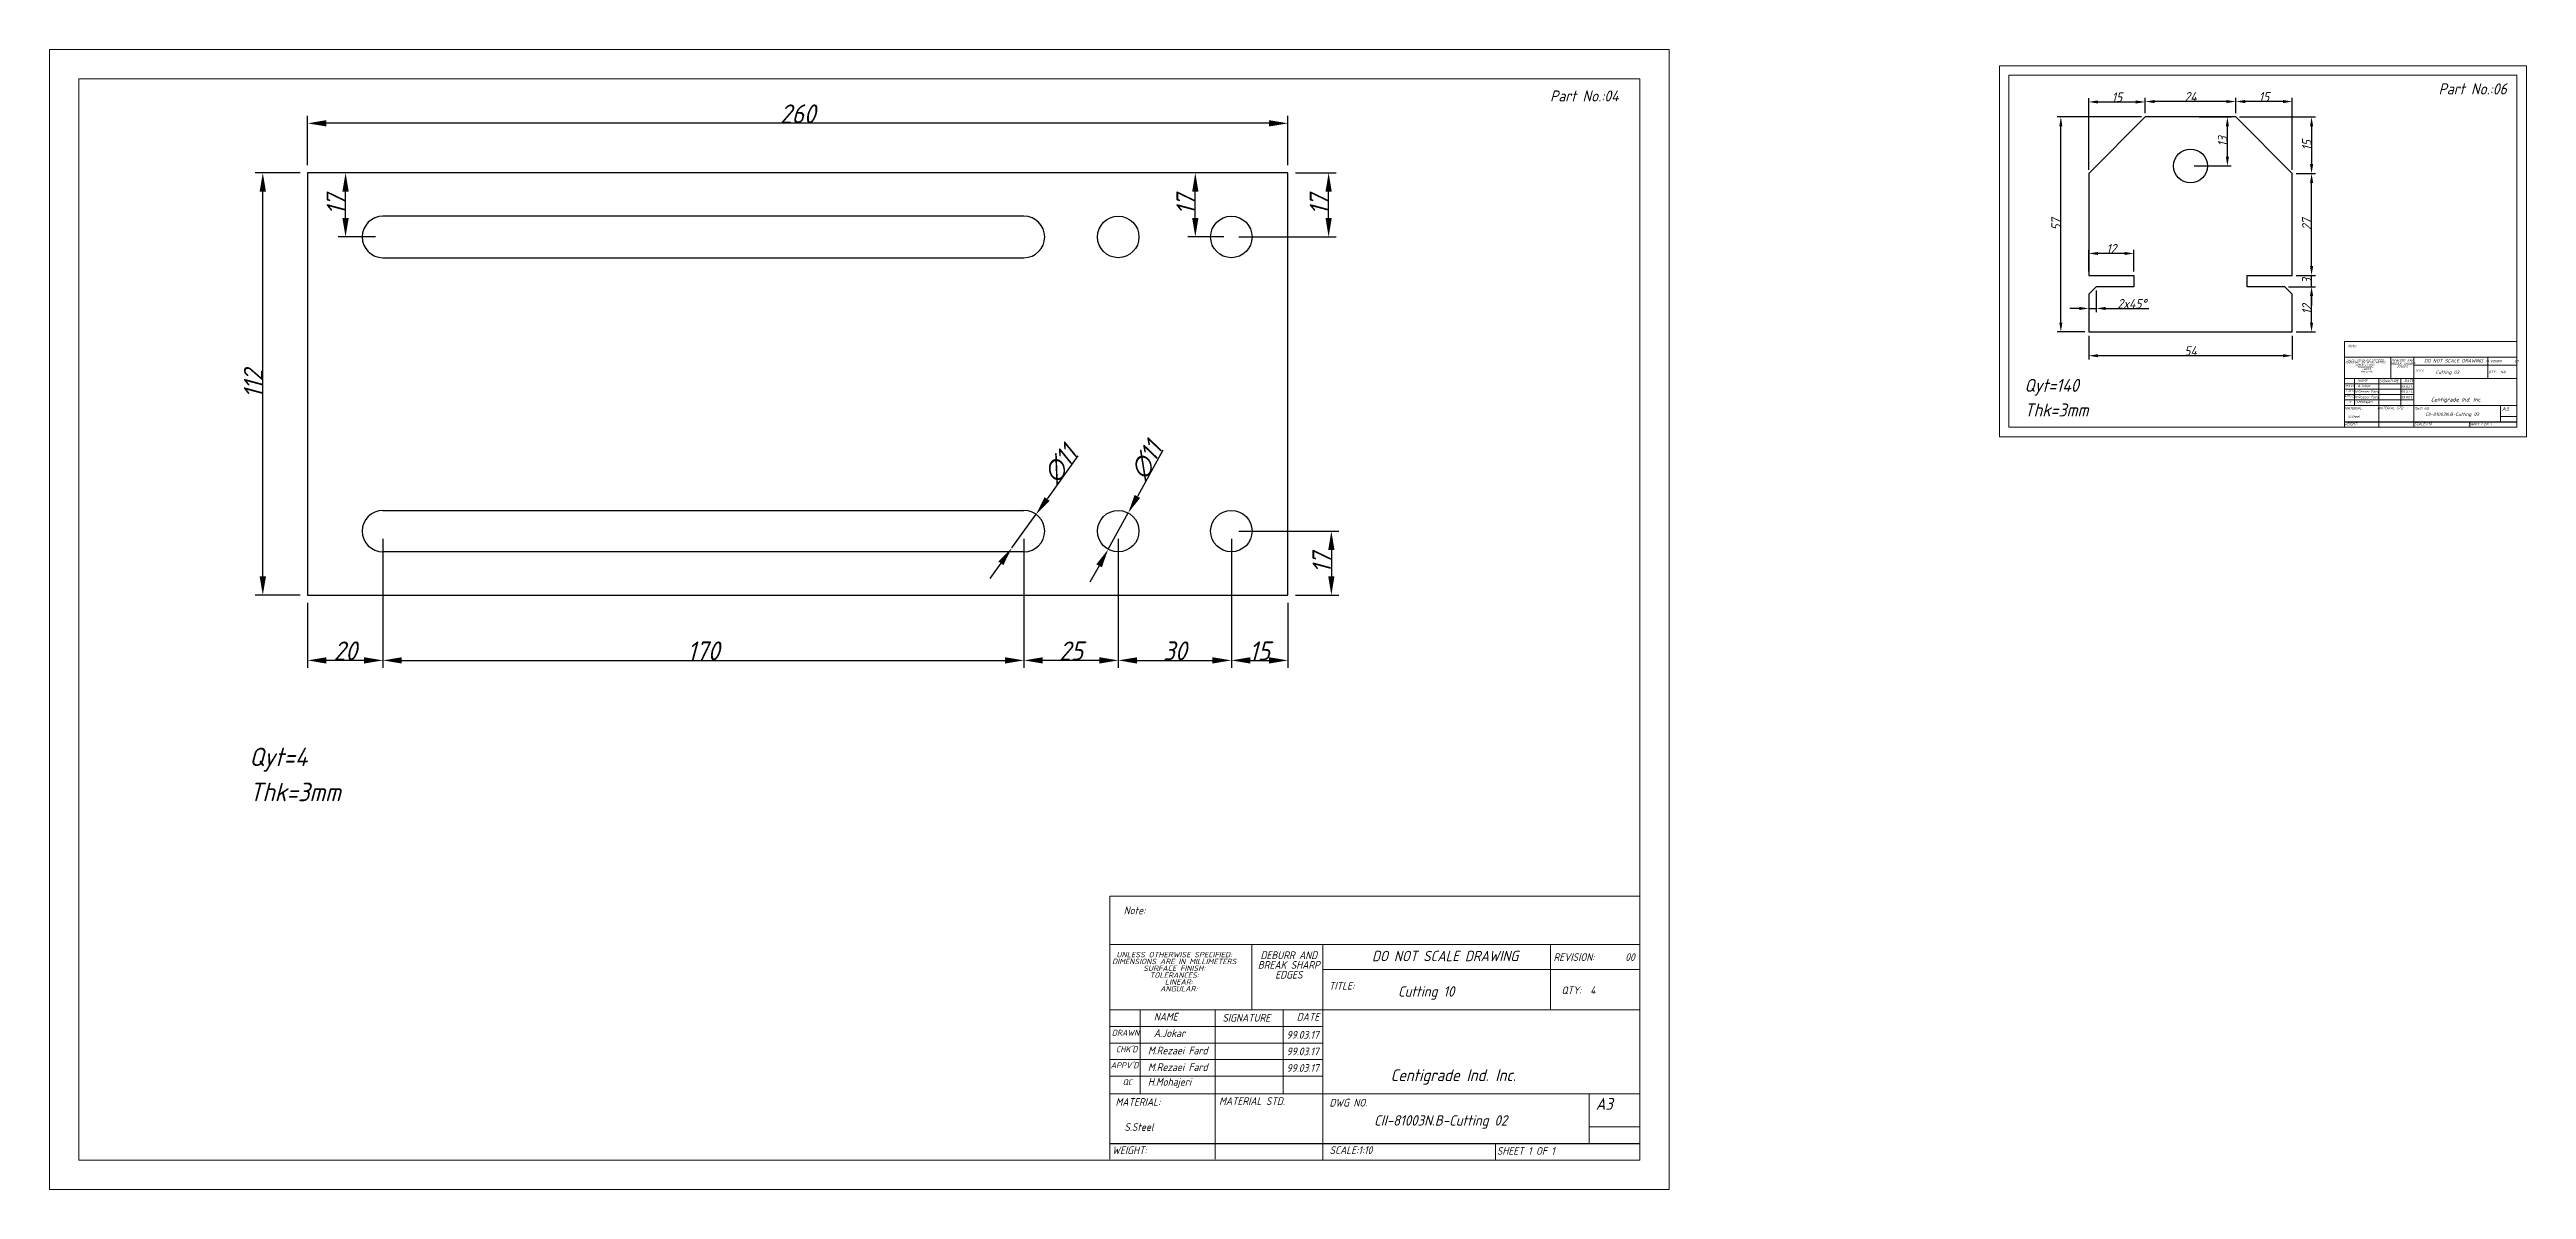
# Model space of a CAD drawing. Header units: millimetres. Extents: x 1283 to 2446, y 530 to 834.
# Drawn here: x 1789 to 2446, y 532 to 834 of the extents above; entities that cross this region are included whole.
import ezdxf

# ---------------------------------------------------------------- set-up
doc = ezdxf.new("R2010")
doc.units = ezdxf.units.MM
doc.header["$LTSCALE"] = 0.25
doc.linetypes.add('SLD-Solid', pattern=[0])
doc.styles.add('GENISO', font='geniso.shx', dxfattribs={"oblique": 15})
doc.dimstyles.new('Scale', dxfattribs={"dimscale": 2, "dimtxt": 2.5, "dimasz": 2.5, "dimexe": 1, "dimexo": 1, "dimgap": 0.01, "dimtad": 1, "dimdec": 0, "dimzin": 0, "dimtxsty": 'GENISO', "dimcen": 2.5, "dimclrd": 1, "dimclre": 1, "dimclrt": 256, "dimadec": 0, "dimazin": 0, "dimtfac": 1, "dimtdec": 0, "dimtmove": 0, "dimatfit": 3, "dimfxl": 1, "dimtzin": 0, "dimlwd": -1, "dimlwe": -1, "dimarcsym": 0})
doc.dimstyles.new('Scale 1   2', dxfattribs={"dimtxt": 2.5, "dimasz": 2.5, "dimexe": 1, "dimexo": 1, "dimgap": 0.01, "dimtad": 1, "dimdec": 0, "dimzin": 0, "dimtxsty": 'GENISO', "dimcen": 2.5, "dimclrd": 1, "dimclre": 1, "dimclrt": 256, "dimadec": 0, "dimazin": 0, "dimtfac": 1, "dimtdec": 0, "dimtmove": 0, "dimatfit": 3, "dimfxl": 1, "dimtzin": 0, "dimlwd": -1, "dimlwe": -1, "dimarcsym": 0})

# ---------------------------------------------------------------- blocks, each defined once
blk = doc.blocks.new('*D21')
at = {"color": 1, "transparency": 16777216}
for p, q in [((1857.22, 803.58), (1857.22, 816.7)), ((2112.22, 814.7), (1862.22, 814.7)), ((2117.22, 803.58), (2117.22, 816.7))]:
    blk.add_line(p, q, dxfattribs=at)
for points in [[(1862.22, 815.54), (1862.22, 813.87), (1857.22, 814.7)], [(2112.22, 815.54), (2112.22, 813.87), (2117.22, 814.7)]]:
    blk.add_solid(points, dxfattribs=at)
at = {"layer": 'Defpoints', "color": 0, "transparency": 16777216}
for p in [(1857.22, 814.7), (1857.22, 801.58), (2117.22, 801.58)]:
    blk.add_point(p, dxfattribs=at)
at = {"transparency": 16777216, "insert": (1987.22, 817.22), "char_height": 5, "attachment_point": 5, "style": 'GENISO'}
blk.add_mtext('260', dxfattribs=at)
blk = doc.blocks.new('*D22')
at = {"color": 1, "transparency": 16777216}
for p, q in [((1855.22, 801.58), (1843.35, 801.58)), ((1845.35, 694.58), (1845.35, 796.58)), ((1855.22, 689.58), (1843.35, 689.58))]:
    blk.add_line(p, q, dxfattribs=at)
for points in [[(1844.52, 796.58), (1846.19, 796.58), (1845.35, 801.58)], [(1844.52, 694.58), (1846.19, 694.58), (1845.35, 689.58)]]:
    blk.add_solid(points, dxfattribs=at)
at = {"layer": 'Defpoints', "color": 0, "transparency": 16777216}
for p in [(1845.35, 801.58), (1857.22, 801.58), (1857.22, 689.58)]:
    blk.add_point(p, dxfattribs=at)
at = {"transparency": 16777216, "insert": (1842.83, 745.58), "char_height": 5, "attachment_point": 5, "rotation": 90, "style": 'GENISO'}
blk.add_mtext('112', dxfattribs=at)
blk = doc.blocks.new('*D23')
at = {"color": 1, "transparency": 16777216}
for p, q in [((1877.22, 704.58), (1877.22, 670.31)), ((1857.22, 687.58), (1857.22, 670.31)), ((1872.22, 672.31), (1862.22, 672.31))]:
    blk.add_line(p, q, dxfattribs=at)
for points in [[(1862.22, 673.14), (1862.22, 671.47), (1857.22, 672.31)], [(1872.22, 673.14), (1872.22, 671.47), (1877.22, 672.31)]]:
    blk.add_solid(points, dxfattribs=at)
at = {"layer": 'Defpoints', "color": 0, "transparency": 16777216}
for p in [(1877.22, 706.58), (1857.22, 689.58), (1857.22, 672.31)]:
    blk.add_point(p, dxfattribs=at)
at = {"transparency": 16777216, "insert": (1867.22, 674.83), "char_height": 5, "attachment_point": 5, "style": 'GENISO'}
blk.add_mtext('20', dxfattribs=at)
blk = doc.blocks.new('*D24')
at = {"color": 1, "transparency": 16777216}
for p, q in [((1877.22, 704.58), (1877.22, 670.31)), ((2047.22, 704.58), (2047.22, 670.31)), ((1882.22, 672.31), (2042.22, 672.31))]:
    blk.add_line(p, q, dxfattribs=at)
for points in [[(1882.22, 673.14), (1882.22, 671.47), (1877.22, 672.31)], [(2042.22, 673.14), (2042.22, 671.47), (2047.22, 672.31)]]:
    blk.add_solid(points, dxfattribs=at)
at = {"layer": 'Defpoints', "color": 0, "transparency": 16777216}
for p in [(1877.22, 706.58), (2047.22, 706.58), (2047.22, 672.31)]:
    blk.add_point(p, dxfattribs=at)
at = {"transparency": 16777216, "insert": (1962.22, 674.83), "char_height": 5, "attachment_point": 5, "style": 'GENISO'}
blk.add_mtext('170', dxfattribs=at)
blk = doc.blocks.new('*D25')
at = {"color": 1, "transparency": 16777216}
for p, q in [((1875.22, 801.58), (1865.3, 801.58)), ((1867.3, 789.58), (1867.3, 796.58)), ((1875.22, 784.58), (1865.3, 784.58))]:
    blk.add_line(p, q, dxfattribs=at)
for points in [[(1866.46, 796.58), (1868.13, 796.58), (1867.3, 801.58)], [(1866.46, 789.58), (1868.13, 789.58), (1867.3, 784.58)]]:
    blk.add_solid(points, dxfattribs=at)
at = {"layer": 'Defpoints', "color": 0, "transparency": 16777216}
for p in [(1867.3, 801.58), (1877.22, 801.58), (1877.22, 784.58)]:
    blk.add_point(p, dxfattribs=at)
at = {"transparency": 16777216, "insert": (1864.78, 793.08), "char_height": 5, "attachment_point": 5, "rotation": 90, "style": 'GENISO'}
blk.add_mtext('17', dxfattribs=at)
blk = doc.blocks.new('*D26')
at = {"color": 1, "transparency": 16777216}
for p, q in [((2047.22, 704.58), (2047.22, 670.31)), ((2072.22, 704.58), (2072.22, 670.31)), ((2067.22, 672.31), (2052.22, 672.31))]:
    blk.add_line(p, q, dxfattribs=at)
for points in [[(2052.22, 673.14), (2052.22, 671.47), (2047.22, 672.31)], [(2067.22, 673.14), (2067.22, 671.47), (2072.22, 672.31)]]:
    blk.add_solid(points, dxfattribs=at)
at = {"layer": 'Defpoints', "color": 0, "transparency": 16777216}
for p in [(2047.22, 706.58), (2072.22, 706.58), (2047.22, 672.31)]:
    blk.add_point(p, dxfattribs=at)
at = {"transparency": 16777216, "insert": (2059.72, 674.83), "char_height": 5, "attachment_point": 5, "style": 'GENISO'}
blk.add_mtext('25', dxfattribs=at)
blk = doc.blocks.new('*D27')
at = {"color": 1, "transparency": 16777216}
for p, q in [((2072.22, 704.58), (2072.22, 670.31)), ((2102.22, 704.58), (2102.22, 670.31)), ((2077.22, 672.31), (2097.22, 672.31))]:
    blk.add_line(p, q, dxfattribs=at)
for points in [[(2077.22, 673.14), (2077.22, 671.47), (2072.22, 672.31)], [(2097.22, 673.14), (2097.22, 671.47), (2102.22, 672.31)]]:
    blk.add_solid(points, dxfattribs=at)
at = {"layer": 'Defpoints', "color": 0, "transparency": 16777216}
for p in [(2072.22, 706.58), (2102.22, 706.58), (2102.22, 672.31)]:
    blk.add_point(p, dxfattribs=at)
at = {"transparency": 16777216, "insert": (2087.22, 674.83), "char_height": 5, "attachment_point": 5, "style": 'GENISO'}
blk.add_mtext('30', dxfattribs=at)
blk = doc.blocks.new('*D28')
at = {"color": 1, "transparency": 16777216}
for p, q in [((2102.22, 704.58), (2102.22, 670.31)), ((2117.22, 687.58), (2117.22, 670.31)), ((2107.22, 672.31), (2112.22, 672.31))]:
    blk.add_line(p, q, dxfattribs=at)
for points in [[(2107.22, 673.14), (2107.22, 671.47), (2102.22, 672.31)], [(2112.22, 673.14), (2112.22, 671.47), (2117.22, 672.31)]]:
    blk.add_solid(points, dxfattribs=at)
at = {"layer": 'Defpoints', "color": 0, "transparency": 16777216}
for p in [(2102.22, 706.58), (2117.22, 689.58), (2117.22, 672.31)]:
    blk.add_point(p, dxfattribs=at)
at = {"transparency": 16777216, "insert": (2109.72, 674.83), "char_height": 5, "attachment_point": 5, "style": 'GENISO'}
blk.add_mtext('15', dxfattribs=at)
blk = doc.blocks.new('*D29')
at = {"color": 1, "transparency": 16777216}
for p, q in [((2104.22, 706.58), (2130.75, 706.58)), ((2128.75, 701.58), (2128.75, 694.58)), ((2119.22, 689.58), (2130.75, 689.58))]:
    blk.add_line(p, q, dxfattribs=at)
for points in [[(2127.91, 701.58), (2129.58, 701.58), (2128.75, 706.58)], [(2127.91, 694.58), (2129.58, 694.58), (2128.75, 689.58)]]:
    blk.add_solid(points, dxfattribs=at)
at = {"layer": 'Defpoints', "color": 0, "transparency": 16777216}
for p in [(2102.22, 706.58), (2117.22, 689.58), (2128.75, 689.58)]:
    blk.add_point(p, dxfattribs=at)
at = {"transparency": 16777216, "insert": (2126.23, 698.08), "char_height": 5, "attachment_point": 5, "rotation": 90, "style": 'GENISO'}
blk.add_mtext('17', dxfattribs=at)
blk = doc.blocks.new('*D30')
at = {"color": 1, "transparency": 16777216}
for p, q in [((2084.07, 728.07), (2077.29, 715.77)), ((2069.56, 701.76), (2074.87, 711.39)), ((2067.15, 697.38), (2064.73, 693.01))]:
    blk.add_line(p, q, dxfattribs=at)
for points in [[(2076.56, 716.18), (2078.02, 715.37), (2074.87, 711.39)], [(2066.42, 697.79), (2067.88, 696.98), (2069.56, 701.76)]]:
    blk.add_solid(points, dxfattribs=at)
at = {"layer": 'Defpoints', "color": 0, "transparency": 16777216}
for p in [(2074.87, 711.39), (2069.56, 701.76)]:
    blk.add_point(p, dxfattribs=at)
at = {"transparency": 16777216, "insert": (2079.68, 725.33), "char_height": 5, "attachment_point": 5, "rotation": 61.12793, "style": 'GENISO'}
blk.add_mtext('∅11', dxfattribs=at)
blk = doc.blocks.new('*D32')
at = {"color": 1, "transparency": 16777216}
for p, q in [((2061.54, 726.51), (2053.35, 715.1)), ((2044, 702.11), (2050.43, 711.04)), ((2041.09, 698.05), (2038.17, 693.99))]:
    blk.add_line(p, q, dxfattribs=at)
for points in [[(2052.67, 715.59), (2054.02, 714.62), (2050.43, 711.04)], [(2040.41, 698.54), (2041.76, 697.57), (2044, 702.11)]]:
    blk.add_solid(points, dxfattribs=at)
at = {"layer": 'Defpoints', "color": 0, "transparency": 16777216}
for p in [(2050.43, 711.04), (2044, 702.11)]:
    blk.add_point(p, dxfattribs=at)
at = {"transparency": 16777216, "insert": (2056.86, 724.31), "char_height": 5, "attachment_point": 5, "rotation": 54.28179, "style": 'GENISO'}
blk.add_mtext('∅11', dxfattribs=at)
blk = doc.blocks.new('*D33')
at = {"color": 1, "transparency": 16777216}
for p, q in [((2119.22, 801.58), (2130.02, 801.58)), ((2128.02, 789.58), (2128.02, 796.58)), ((2104.22, 784.58), (2130.02, 784.58))]:
    blk.add_line(p, q, dxfattribs=at)
for points in [[(2127.19, 796.58), (2128.86, 796.58), (2128.02, 801.58)], [(2127.19, 789.58), (2128.86, 789.58), (2128.02, 784.58)]]:
    blk.add_solid(points, dxfattribs=at)
at = {"layer": 'Defpoints', "color": 0, "transparency": 16777216}
for p in [(2117.22, 801.58), (2128.02, 801.58), (2102.22, 784.58)]:
    blk.add_point(p, dxfattribs=at)
at = {"transparency": 16777216, "insert": (2125.5, 793.08), "char_height": 5, "attachment_point": 5, "rotation": 90, "style": 'GENISO'}
blk.add_mtext('17', dxfattribs=at)
blk = doc.blocks.new('*D34')
at = {"color": 1, "transparency": 16777216}
for p, q in [((2100.22, 801.58), (2090.66, 801.58)), ((2092.66, 789.58), (2092.66, 796.58)), ((2100.22, 784.58), (2090.66, 784.58))]:
    blk.add_line(p, q, dxfattribs=at)
for points in [[(2091.83, 796.58), (2093.49, 796.58), (2092.66, 801.58)], [(2091.83, 789.58), (2093.49, 789.58), (2092.66, 784.58)]]:
    blk.add_solid(points, dxfattribs=at)
at = {"layer": 'Defpoints', "color": 0, "transparency": 16777216}
for p in [(2092.66, 801.58), (2102.22, 801.58), (2102.22, 784.58)]:
    blk.add_point(p, dxfattribs=at)
at = {"transparency": 16777216, "insert": (2090.14, 793.08), "char_height": 5, "attachment_point": 5, "rotation": 90, "style": 'GENISO'}
blk.add_mtext('17', dxfattribs=at)
blk = doc.blocks.new('*D36')
at = {"color": 1, "transparency": 16777216}
for p, q in [((2343.6, 816.39), (2321.22, 816.39)), ((2322.22, 761.89), (2322.22, 813.89)), ((2328.6, 759.39), (2321.22, 759.39))]:
    blk.add_line(p, q, dxfattribs=at)
for points in [[(2321.8, 813.89), (2322.63, 813.89), (2322.22, 816.39)], [(2321.8, 761.89), (2322.63, 761.89), (2322.22, 759.39)]]:
    blk.add_solid(points, dxfattribs=at)
at = {"layer": 'Defpoints', "color": 0, "transparency": 16777216}
for p in [(2322.22, 816.39), (2344.6, 816.39), (2329.6, 759.39)]:
    blk.add_point(p, dxfattribs=at)
at = {"transparency": 16777216, "insert": (2320.96, 787.89), "char_height": 2.5, "attachment_point": 5, "rotation": 90, "style": 'GENISO'}
blk.add_mtext('57', dxfattribs=at)
blk = doc.blocks.new('*D37')
at = {"color": 1, "transparency": 16777216}
for p, q in [((2329.6, 758.39), (2329.6, 752.09)), ((2383.6, 758.39), (2383.6, 752.09)), ((2381.1, 753.09), (2332.1, 753.09))]:
    blk.add_line(p, q, dxfattribs=at)
for points in [[(2332.1, 753.51), (2332.1, 752.67), (2329.6, 753.09)], [(2381.1, 753.51), (2381.1, 752.67), (2383.6, 753.09)]]:
    blk.add_solid(points, dxfattribs=at)
at = {"layer": 'Defpoints', "color": 0, "transparency": 16777216}
for p in [(2329.6, 759.39), (2383.6, 759.39), (2329.6, 753.09)]:
    blk.add_point(p, dxfattribs=at)
at = {"transparency": 16777216, "insert": (2356.6, 754.35), "char_height": 2.5, "attachment_point": 5, "style": 'GENISO'}
blk.add_mtext('54', dxfattribs=at)
blk = doc.blocks.new('*D38')
at = {"color": 1, "transparency": 16777216}
for p, q in [((2382.6, 771.39), (2389.71, 771.39)), ((2388.71, 761.89), (2388.71, 768.89)), ((2384.6, 759.39), (2389.71, 759.39))]:
    blk.add_line(p, q, dxfattribs=at)
for points in [[(2388.29, 768.89), (2389.13, 768.89), (2388.71, 771.39)], [(2388.29, 761.89), (2389.13, 761.89), (2388.71, 759.39)]]:
    blk.add_solid(points, dxfattribs=at)
at = {"layer": 'Defpoints', "color": 0, "transparency": 16777216}
for p in [(2381.6, 771.39), (2388.71, 771.39), (2383.6, 759.39)]:
    blk.add_point(p, dxfattribs=at)
at = {"transparency": 16777216, "insert": (2387.45, 765.39), "char_height": 2.5, "attachment_point": 5, "rotation": 90, "style": 'GENISO'}
blk.add_mtext('12', dxfattribs=at)
blk = doc.blocks.new('*D39')
at = {"color": 1, "transparency": 16777216}
for p, q in [((2388.71, 776.89), (2388.71, 779.39)), ((2382.6, 771.39), (2389.71, 771.39)), ((2384.6, 774.39), (2389.71, 774.39)), ((2388.71, 771.39), (2388.71, 774.39)), ((2388.71, 768.89), (2388.71, 766.39))]:
    blk.add_line(p, q, dxfattribs=at)
for points in [[(2388.29, 776.89), (2389.13, 776.89), (2388.71, 774.39)], [(2388.29, 768.89), (2389.13, 768.89), (2388.71, 771.39)]]:
    blk.add_solid(points, dxfattribs=at)
at = {"layer": 'Defpoints', "color": 0, "transparency": 16777216}
for p in [(2381.6, 771.39), (2383.6, 774.39), (2388.71, 774.39)]:
    blk.add_point(p, dxfattribs=at)
at = {"transparency": 16777216, "insert": (2387.45, 772.89), "char_height": 2.5, "attachment_point": 5, "rotation": 90, "style": 'GENISO'}
blk.add_mtext('3', dxfattribs=at)
blk = doc.blocks.new('*D40')
at = {"color": 1, "transparency": 16777216}
for p, q in [((2384.6, 801.39), (2389.71, 801.39)), ((2388.71, 776.89), (2388.71, 798.89)), ((2384.6, 774.39), (2389.71, 774.39))]:
    blk.add_line(p, q, dxfattribs=at)
for points in [[(2388.29, 798.89), (2389.13, 798.89), (2388.71, 801.39)], [(2388.29, 776.89), (2389.13, 776.89), (2388.71, 774.39)]]:
    blk.add_solid(points, dxfattribs=at)
at = {"layer": 'Defpoints', "color": 0, "transparency": 16777216}
for p in [(2383.6, 801.39), (2388.71, 801.39), (2383.6, 774.39)]:
    blk.add_point(p, dxfattribs=at)
at = {"transparency": 16777216, "insert": (2387.45, 787.89), "char_height": 2.5, "attachment_point": 5, "rotation": 90, "style": 'GENISO'}
blk.add_mtext('27', dxfattribs=at)
blk = doc.blocks.new('*D41')
at = {"color": 1, "transparency": 16777216}
for p, q in [((2369.6, 816.39), (2389.71, 816.39)), ((2388.71, 813.89), (2388.71, 803.89)), ((2384.6, 801.39), (2389.71, 801.39))]:
    blk.add_line(p, q, dxfattribs=at)
for points in [[(2388.29, 813.89), (2389.13, 813.89), (2388.71, 816.39)], [(2388.29, 803.89), (2389.13, 803.89), (2388.71, 801.39)]]:
    blk.add_solid(points, dxfattribs=at)
at = {"layer": 'Defpoints', "color": 0, "transparency": 16777216}
for p in [(2368.6, 816.39), (2383.6, 801.39), (2388.71, 801.39)]:
    blk.add_point(p, dxfattribs=at)
at = {"transparency": 16777216, "insert": (2387.45, 808.89), "char_height": 2.5, "attachment_point": 5, "rotation": 90, "style": 'GENISO'}
blk.add_mtext('15', dxfattribs=at)
blk = doc.blocks.new('*D42')
at = {"color": 1, "transparency": 16777216}
for p, q in [((2368.6, 817.39), (2368.6, 821.48)), ((2383.6, 802.39), (2383.6, 821.48)), ((2381.1, 820.48), (2371.1, 820.48))]:
    blk.add_line(p, q, dxfattribs=at)
for points in [[(2371.1, 820.89), (2371.1, 820.06), (2368.6, 820.48)], [(2381.1, 820.89), (2381.1, 820.06), (2383.6, 820.48)]]:
    blk.add_solid(points, dxfattribs=at)
at = {"layer": 'Defpoints', "color": 0, "transparency": 16777216}
for p in [(2368.6, 820.48), (2368.6, 816.39), (2383.6, 801.39)]:
    blk.add_point(p, dxfattribs=at)
at = {"transparency": 16777216, "insert": (2376.1, 821.74), "char_height": 2.5, "attachment_point": 5, "style": 'GENISO'}
blk.add_mtext('15', dxfattribs=at)
blk = doc.blocks.new('*D43')
at = {"color": 1, "transparency": 16777216}
for p, q in [((2344.6, 817.39), (2344.6, 821.48)), ((2368.6, 817.39), (2368.6, 821.48)), ((2366.1, 820.48), (2347.1, 820.48))]:
    blk.add_line(p, q, dxfattribs=at)
for points in [[(2347.1, 820.89), (2347.1, 820.06), (2344.6, 820.48)], [(2366.1, 820.89), (2366.1, 820.06), (2368.6, 820.48)]]:
    blk.add_solid(points, dxfattribs=at)
at = {"layer": 'Defpoints', "color": 0, "transparency": 16777216}
for p in [(2344.6, 820.48), (2344.6, 816.39), (2368.6, 816.39)]:
    blk.add_point(p, dxfattribs=at)
at = {"transparency": 16777216, "insert": (2356.6, 821.74), "char_height": 2.5, "attachment_point": 5, "style": 'GENISO'}
blk.add_mtext('24', dxfattribs=at)
blk = doc.blocks.new('*D44')
at = {"color": 1, "transparency": 16777216}
for p, q in [((2329.6, 802.39), (2329.6, 821.37)), ((2344.6, 817.39), (2344.6, 821.37)), ((2332.1, 820.37), (2342.1, 820.37))]:
    blk.add_line(p, q, dxfattribs=at)
for points in [[(2332.1, 820.78), (2332.1, 819.95), (2329.6, 820.37)], [(2342.1, 820.78), (2342.1, 819.95), (2344.6, 820.37)]]:
    blk.add_solid(points, dxfattribs=at)
at = {"layer": 'Defpoints', "color": 0, "transparency": 16777216}
for p in [(2344.6, 820.37), (2344.6, 816.39), (2329.6, 801.39)]:
    blk.add_point(p, dxfattribs=at)
at = {"transparency": 16777216, "insert": (2337.1, 821.63), "char_height": 2.5, "attachment_point": 5, "style": 'GENISO'}
blk.add_mtext('15', dxfattribs=at)
blk = doc.blocks.new('*D45')
at = {"color": 1, "transparency": 16777216}
for p, q in [((2358.93, 816.39), (2367.38, 816.39)), ((2366.38, 805.89), (2366.38, 813.89)), ((2357.6, 803.39), (2367.38, 803.39))]:
    blk.add_line(p, q, dxfattribs=at)
for points in [[(2365.97, 813.89), (2366.8, 813.89), (2366.38, 816.39)], [(2365.97, 805.89), (2366.8, 805.89), (2366.38, 803.39)]]:
    blk.add_solid(points, dxfattribs=at)
at = {"layer": 'Defpoints', "color": 0, "transparency": 16777216}
for p in [(2357.93, 816.39), (2366.38, 816.39), (2356.6, 803.39)]:
    blk.add_point(p, dxfattribs=at)
at = {"transparency": 16777216, "insert": (2365.12, 809.89), "char_height": 2.5, "attachment_point": 5, "rotation": 90, "style": 'GENISO'}
blk.add_mtext('13', dxfattribs=at)
blk = doc.blocks.new('*D46')
at = {"color": 1, "transparency": 16777216}
for p, q in [((2329.6, 775.39), (2329.6, 781.2)), ((2339.1, 780.2), (2332.1, 780.2)), ((2341.6, 775.39), (2341.6, 781.2))]:
    blk.add_line(p, q, dxfattribs=at)
for points in [[(2332.1, 780.61), (2332.1, 779.78), (2329.6, 780.2)], [(2339.1, 780.61), (2339.1, 779.78), (2341.6, 780.2)]]:
    blk.add_solid(points, dxfattribs=at)
at = {"layer": 'Defpoints', "color": 0, "transparency": 16777216}
for p in [(2329.6, 780.2), (2329.6, 774.39), (2341.6, 774.39)]:
    blk.add_point(p, dxfattribs=at)
at = {"transparency": 16777216, "insert": (2335.6, 781.46), "char_height": 2.5, "attachment_point": 5, "style": 'GENISO'}
blk.add_mtext('12', dxfattribs=at)
blk = doc.blocks.new('*D47')
at = {"color": 1, "transparency": 16777216}
for p, q in [((2331.6, 770.39), (2331.6, 764.62)), ((2327.1, 765.62), (2324.6, 765.62)), ((2329.6, 768.39), (2329.6, 764.62)), ((2329.6, 765.62), (2331.6, 765.62)), ((2334.1, 765.62), (2345.52, 765.62))]:
    blk.add_line(p, q, dxfattribs=at)
for points in [[(2327.1, 766.04), (2327.1, 765.21), (2329.6, 765.62)], [(2334.1, 766.04), (2334.1, 765.21), (2331.6, 765.62)]]:
    blk.add_solid(points, dxfattribs=at)
at = {"layer": 'Defpoints', "color": 0, "transparency": 16777216}
for p in [(2329.6, 769.39), (2331.6, 771.39), (2329.6, 765.62)]:
    blk.add_point(p, dxfattribs=at)
at = {"transparency": 16777216, "insert": (2341.06, 766.88), "char_height": 2.5, "attachment_point": 5, "style": 'GENISO'}
blk.add_mtext('2x45%%D', dxfattribs=at)

msp = doc.modelspace()

# ---------------------------------------------------------------- linework, layer by layer
for p, q in [((2047.22, 790.08), (1877.22, 790.08)), ((1877.22, 779.08), (2047.22, 779.08)), ((2397.43, 735.55), (2443.18, 735.55)), ((1877.22, 712.08), (2047.22, 712.08)), ((2047.22, 701.08), (1877.22, 701.08)), ((2070, 544.2), (2210.55, 544.2))]:
    msp.add_line(p, q)
at = {"color": 7, "linetype": 'SLD-Solid', "lineweight": 0}
for p, q in [((2397.43, 756.89), (2443.18, 756.89)), ((2397.43, 756.89), (2397.43, 752.73)), ((2397.43, 752.73), (2443.18, 752.73)), ((2397.43, 752.73), (2397.43, 734.2)), ((2409.69, 752.73), (2409.69, 747.09)), ((2415.82, 752.73), (2415.82, 734.12)), ((2443.18, 750.58), (2415.82, 750.58)), ((2435.46, 747.09), (2435.46, 752.73)), ((2443.18, 747.09), (2397.43, 747.09)), ((2415.82, 745.66), (2397.43, 745.66)), ((2415.82, 744.23), (2397.43, 744.23)), ((2415.82, 742.79), (2397.43, 742.79)), ((2400.06, 747.09), (2400.06, 739.85)), ((2406.52, 747.09), (2406.52, 734.2)), ((2412.39, 747.09), (2412.39, 739.85)), ((2415.82, 734.2), (2415.82, 747.09)), ((2415.82, 741.36), (2397.43, 741.36)), ((2400.93, 739.85), (2397.43, 739.85)), ((2400.93, 739.85), (2443.18, 739.85)), ((2438.8, 735.55), (2438.8, 739.85)), ((2443.18, 736.98), (2438.8, 736.98)), ((2430.71, 734.12), (2430.71, 735.55)), ((2070, 609.77), (2210.55, 609.77)), ((2070, 609.77), (2070, 596.99)), ((2070, 596.99), (2210.55, 596.99)), ((2070, 596.99), (2070, 540.06)), ((2107.67, 596.99), (2107.67, 579.65)), ((2126.51, 596.99), (2126.51, 539.8)), ((2186.84, 579.65), (2186.84, 596.99)), ((2210.55, 590.39), (2126.51, 590.39)), ((2210.55, 579.65), (2070, 579.65)), ((2078.07, 579.65), (2078.07, 557.4)), ((2097.94, 579.65), (2097.94, 540.06)), ((2115.95, 579.65), (2115.95, 557.4)), ((2126.51, 540.06), (2126.51, 579.65)), ((2126.51, 575.25), (2070, 575.25)), ((2126.51, 570.85), (2070, 570.85)), ((2126.51, 566.45), (2070, 566.45)), ((2126.51, 562.05), (2070, 562.05)), ((2080.76, 557.4), (2070, 557.4)), ((2080.76, 557.4), (2210.55, 557.4)), ((2197.1, 544.2), (2197.1, 557.4)), ((2210.55, 548.6), (2197.1, 548.6)), ((2172.26, 539.8), (2172.26, 544.2))]:
    msp.add_line(p, q, dxfattribs=at)
for points in [[(1788.79, 834.26), (2218.32, 834.26), (2218.32, 532.04), (1788.79, 532.04)], [(2305.91, 829.96), (2445.7, 829.96), (2445.7, 731.59), (2305.91, 731.59)], [(1796.55, 826.5), (2210.55, 826.5), (2210.55, 539.8), (1796.55, 539.8)], [(2308.43, 827.43), (2443.18, 827.43), (2443.18, 734.12), (2308.43, 734.12)]]:
    msp.add_lwpolyline(points, close=True, dxfattribs=at)
for points in [[(2383.6, 774.39), (2383.6, 801.39), (2368.6, 816.39), (2344.6, 816.39), (2329.6, 801.39), (2329.6, 774.39)], [(2329.6, 774.39), (2341.6, 774.39), (2341.6, 771.39), (2331.6, 771.39), (2329.6, 769.39), (2329.6, 759.39), (2383.6, 759.39), (2383.6, 769.39), (2381.6, 771.39), (2371.6, 771.39), (2371.6, 774.39), (2383.6, 774.39)]]:
    msp.add_lwpolyline(points)
msp.add_lwpolyline([(1857.22, 801.58), (1857.22, 689.58), (2117.22, 689.58), (2117.22, 801.58)], close=True)
for centre, radius in [((2356.6, 803.39), 4.5), ((2072.22, 784.58), 5.5), ((2102.22, 784.58), 5.5), ((2072.22, 706.58), 5.5), ((2102.22, 706.58), 5.5)]:
    msp.add_circle(centre, radius)
for centre, start, end in [((1877.22, 784.58), 90, 270), ((2047.22, 784.58), 270, 90), ((1877.22, 706.58), 90, 270), ((2047.22, 706.58), 270, 90)]:
    msp.add_arc(centre, 5.5, start, end)

# ---------------------------------------------------------------- texts
at = {"style": 'GENISO', "oblique": 15}
for s, height, p in [('Part No.:04', 2.9259, (2186.76, 820.49)), ('Part No.:06', 2.9259, (2422.4, 822.37)), ('Qyt=140', 3.431, (2312.56, 743.51)), ('Thk=3mm', 3.431, (2312.56, 736.99)), ('Qyt=4', 4.901, (1841.76, 644.27)), ('Thk=3mm', 4.901, (1841.76, 634.96))]:
    msp.add_text(s, height=height, dxfattribs=at).set_placement(p)
at = {"attachment_point": 5, "style": 'GENISO'}
for s, insert, char_height in [('Note:', (2399.56, 755.67), 0.664), ('DIMENSIONS ARE IN MILLIMETERS', (2402.98, 751.27), 0.4649), ('UNLESS OTHERWISE SPECIFIED:', (2402.98, 751.86), 0.4649), ('SURFACE FINISH:', (2402.98, 750.68), 0.4649), ('TOLERANCES:', (2402.98, 750.09), 0.4649), ('ANGULAR:', (2403.38, 748.91), 0.465), ('LINEAR:', (2403.38, 749.5), 0.465), ('BREAK SHARP', (2412.88, 750.96), 0.6642), ('DEBURR AND', (2412.88, 751.81), 0.664), ('EDGES', (2412.88, 750.12), 0.664), ('TITLE:', (2417.44, 749.17), 0.664), ('DO NOT SCALE DRAWING', (2426.37, 751.74), 0.894), ('REVISION:       00', (2439.23, 751.64), 0.6642), ('QTY:  140', (2437.88, 748.78), 0.664), ("APPV'D", (2398.7, 742.31), 0.511), ('DRAWN', (2398.78, 745.11), 0.511), ("CHK'D", (2398.88, 743.69), 0.511), ('M.Rezaei Fard', (2403.29, 743.58), 0.6642), ('M.Rezaei Fard', (2403.29, 742.15), 0.6642), ('A.Jokar', (2402.58, 745.08), 0.664), ('NAME', (2402.25, 746.5), 0.664), ('SIGNATURE', (2409.21, 746.4), 0.664), ('99.03.17', (2414.07, 744.94), 0.664), ('99.03.17', (2414.07, 743.51), 0.664), ('99.03.17', (2414.07, 742.07), 0.664), ('DATE', (2414.53, 746.48), 0.664), ('MATERIAL:', (2399.85, 739.14), 0.664), ('QC', (2398.94, 740.85), 0.511), ('S.Steel', (2399.95, 736.98), 0.664), ('H.Mohajeri', (2402.58, 740.77), 0.664), ('MATERIAL STD.', (2409.7, 739.22), 0.6642), ('DWG NO.', (2418.02, 739.08), 0.664), ('CII-81003N.B-Cutting 03', (2425.98, 737.41), 0.894), ('Centigrade Ind. Inc.', (2427.07, 741.3), 1.0218), ('A3', (2440.1, 738.97), 1.022), ('WEIGHT:', (2399.12, 734.97), 0.664), ('SCALE:1:10', (2418.24, 734.99), 0.664), ('SHEET 1 OF 1', (2433.33, 734.92), 0.6642), ('Note:', (2076.55, 606.02), 2.041), ('DIMENSIONS ARE IN MILLIMETERS', (2087.07, 592.49), 1.4284), ('UNLESS OTHERWISE SPECIFIED:', (2087.07, 594.3), 1.4284), ('SURFACE FINISH:', (2087.07, 590.68), 1.4284), ('BREAK SHARP', (2117.46, 591.56), 2.0406), ('DEBURR AND', (2117.46, 594.14), 2.041), ('DO NOT SCALE DRAWING', (2158.92, 593.93), 2.747), ('REVISION:       00', (2198.44, 593.64), 2.0406), ('TOLERANCES:', (2087.07, 588.87), 1.4284), ('ANGULAR:', (2088.29, 585.24), 1.428), ('LINEAR:', (2088.29, 587.06), 1.428), ('EDGES', (2117.46, 588.97), 2.041), ('TITLE:', (2131.47, 586.05), 2.041), ('Cutting 10', (2153.89, 584.13), 2.747), ('QTY:  4', (2194.28, 584.84), 2.041), ('NAME', (2084.82, 577.84), 2.041), ('SIGNATURE', (2106.19, 577.55), 2.041), ('DATE', (2122.55, 577.78), 2.041), ('DRAWN', (2074.15, 573.58), 1.57), ('A.Jokar', (2085.82, 573.47), 2.041), ('99.03.17', (2121.13, 573.04), 2.041), ("APPV'D", (2073.9, 564.97), 1.57), ("CHK'D", (2074.46, 569.21), 1.57), ('M.Rezaei Fard', (2088.01, 568.86), 2.0406), ('M.Rezaei Fard', (2088.01, 564.47), 2.0406), ('99.03.17', (2121.13, 568.64), 2.041), ('99.03.17', (2121.13, 564.24), 2.041), ('QC', (2074.65, 560.47), 1.57), ('H.Mohajeri', (2085.82, 560.24), 2.041), ('Centigrade Ind. Inc.', (2161.07, 561.87), 3.1394), ('MATERIAL:', (2077.44, 555.23), 2.041), ('MATERIAL STD.', (2107.69, 555.46), 2.0406), ('DWG NO.', (2133.26, 555.04), 2.041), ('A3', (2201.11, 554.71), 3.139), ('S.Steel', (2077.73, 548.59), 2.041), ('CII-81003N.B-Cutting 02', (2157.72, 549.93), 2.747), ('WEIGHT:', (2075.2, 542.42), 2.041), ('SCALE:1:10', (2133.94, 542.46), 2.041), ('SHEET 1 OF 1', (2180.31, 542.25), 2.0406)]:
    msp.add_mtext(s, dxfattribs=dict(at, insert=insert, char_height=char_height))
at = {"insert": (2424.73, 748.55), "char_height": 0.894, "width": 7.0504, "attachment_point": 5, "style": 'GENISO'}
msp.add_mtext('Cutting 03', dxfattribs=at)

# ---------------------------------------------------------------- dimensions: what is measured, and where the dimension line sits
for base, p1, p2, dimstyle, picture, middle in [((2344.6, 820.37), (2329.6, 801.39), (2344.6, 816.39), 'Scale 1   2', '*D44', (2337.1, 821.63)), ((2344.6, 820.48), (2368.6, 816.39), (2344.6, 816.39), 'Scale 1   2', '*D43', (2356.6, 821.74)), ((2368.6, 820.48), (2383.6, 801.39), (2368.6, 816.39), 'Scale 1   2', '*D42', (2376.1, 821.74)), ((1857.22, 814.7), (2117.22, 801.58), (1857.22, 801.58), 'Scale', '*D21', (1987.22, 817.22)), ((2329.6, 780.2), (2341.6, 774.39), (2329.6, 774.39), 'Scale 1   2', '*D46', (2335.6, 781.46)), ((2329.6, 753.09), (2383.6, 759.39), (2329.6, 759.39), 'Scale 1   2', '*D37', (2356.6, 754.35)), ((1857.22, 672.31), (1877.22, 706.58), (1857.22, 689.58), 'Scale', '*D23', (1867.22, 674.83)), ((2047.22, 672.31), (1877.22, 706.58), (2047.22, 706.58), 'Scale', '*D24', (1962.22, 674.83)), ((2047.22, 672.31), (2072.22, 706.58), (2047.22, 706.58), 'Scale', '*D26', (2059.72, 674.83)), ((2102.22, 672.31), (2072.22, 706.58), (2102.22, 706.58), 'Scale', '*D27', (2087.22, 674.83)), ((2117.22, 672.31), (2102.22, 706.58), (2117.22, 689.58), 'Scale', '*D28', (2109.72, 674.83))]:
    dim = msp.add_linear_dim(base=base, p1=p1, p2=p2, dimstyle=dimstyle)
    dim.commit()
    dim.dimension.update_dxf_attribs({"geometry": picture, "text_midpoint": middle})
for base, p1, p2, dimstyle, picture, middle in [((2322.22, 816.39), (2329.6, 759.39), (2344.6, 816.39), 'Scale 1   2', '*D36', (2320.96, 787.89)), ((2366.38, 816.39), (2356.6, 803.39), (2357.93, 816.39), 'Scale 1   2', '*D45', (2365.12, 809.89)), ((2388.71, 801.39), (2368.6, 816.39), (2383.6, 801.39), 'Scale 1   2', '*D41', (2387.45, 808.89)), ((1845.35, 801.58), (1857.22, 689.58), (1857.22, 801.58), 'Scale', '*D22', (1842.83, 745.58)), ((1867.3, 801.58), (1877.22, 784.58), (1877.22, 801.58), 'Scale', '*D25', (1864.78, 793.08)), ((2092.66, 801.58), (2102.22, 784.58), (2102.22, 801.58), 'Scale', '*D34', (2090.14, 793.08)), ((2128.02, 801.58), (2102.22, 784.58), (2117.22, 801.58), 'Scale', '*D33', (2125.5, 793.08)), ((2388.71, 801.39), (2383.6, 774.39), (2383.6, 801.39), 'Scale 1   2', '*D40', (2387.45, 787.89)), ((2388.71, 774.39), (2381.6, 771.39), (2383.6, 774.39), 'Scale 1   2', '*D39', (2387.45, 772.89)), ((2388.71, 771.39), (2383.6, 759.39), (2381.6, 771.39), 'Scale 1   2', '*D38', (2387.45, 765.39)), ((2128.75, 689.58), (2102.22, 706.58), (2117.22, 689.58), 'Scale', '*D29', (2126.23, 698.08))]:
    dim = msp.add_linear_dim(base=base, p1=p1, p2=p2, angle=90, dimstyle=dimstyle)
    dim.commit()
    dim.dimension.update_dxf_attribs({"geometry": picture, "text_midpoint": middle})
dim = msp.add_linear_dim(base=(2329.6, 765.62), p1=(2331.6, 771.39), p2=(2329.6, 769.39), text='<>x45%%D', dimstyle='Scale 1   2')
dim.commit()
dim.dimension.update_dxf_attribs({"geometry": '*D47', "text_midpoint": (2341.06, 765.62), "dimtype": 160})
for p1, p2, picture, middle in [((2044, 702.11), (2050.43, 711.04), '*D32', (2056.86, 724.31)), ((2069.56, 701.76), (2074.87, 711.39), '*D30', (2079.68, 725.33))]:
    dim = msp.add_diameter_dim_2p(p1=p1, p2=p2, dimstyle='Scale')
    dim.commit()
    dim.dimension.update_dxf_attribs({"geometry": picture, "text_midpoint": middle})

doc.saveas('drawing.dxf')
